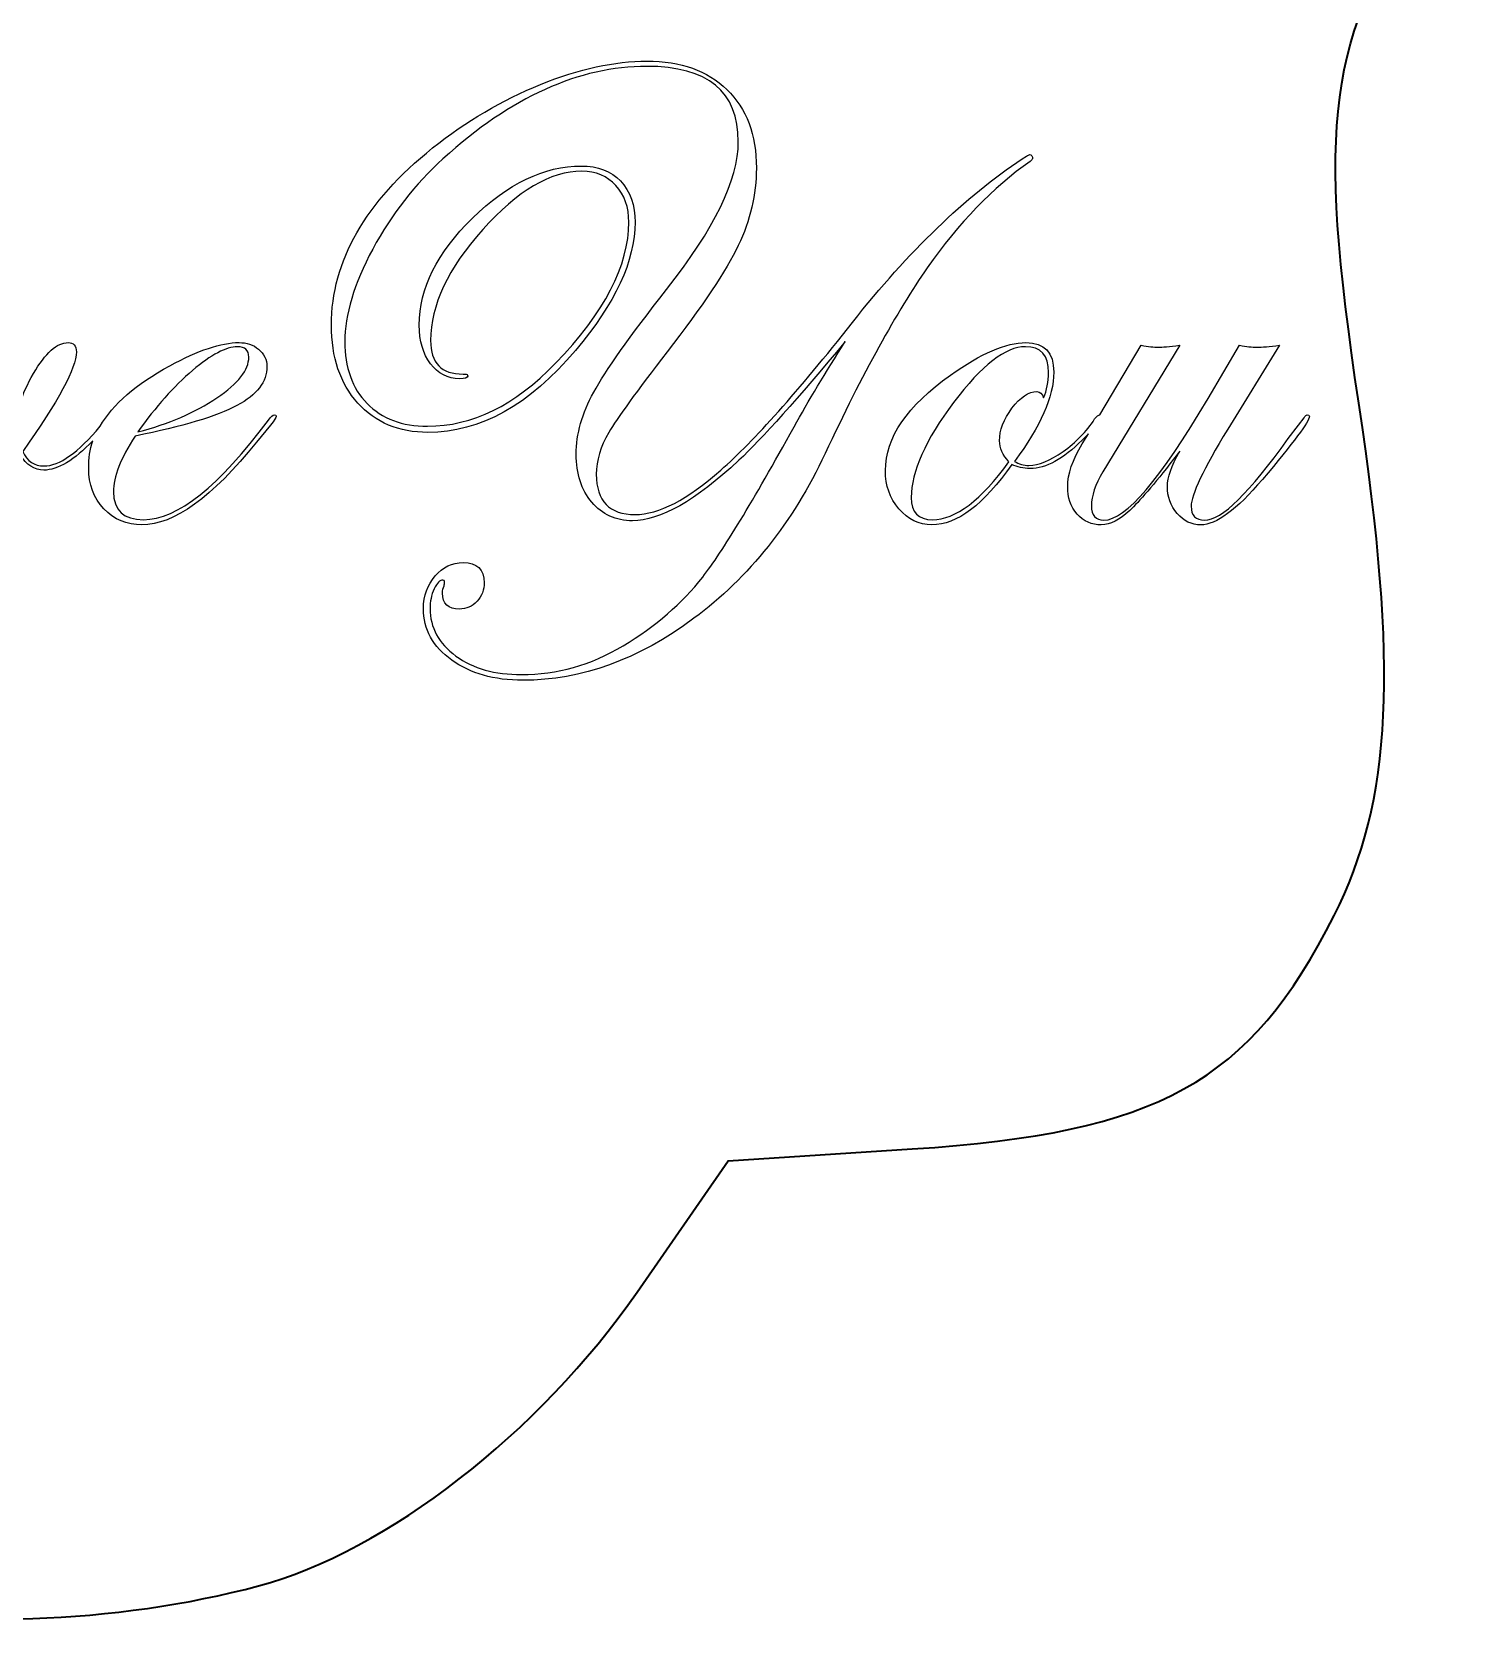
# Model space of a CAD drawing. Header units: centimetres. Extents: x -5.6 to 5.4, y -12.2 to 12.2.
# Drawn here: x 2.958 to 5.273, y -10.071 to -7.512 of the extents above; entities that cross this region are included whole.
import ezdxf

# ---------------------------------------------------------------- set-up
doc = ezdxf.new("R2010")
doc.units = ezdxf.units.CM
doc.header["$MEASUREMENT"] = 0
doc.layers.add('Layer 1', color=7, linetype='Continuous')

msp = doc.modelspace()

# ---------------------------------------------------------------- linework, layer by layer
at = {"layer": 'Layer 1', "color": 46, "lineweight": 35}
msp.add_open_spline([(2.63287, -10.02414), (2.28138, -9.93321), (2.00811, -9.72476), (1.86081, -9.4352), (1.86081, -9.4352), (1.82842, -9.37152), (1.79475, -9.31155), (1.78599, -9.30193), (1.78599, -9.30193), (1.77723, -9.29231), (1.63362, -9.27578), (1.46686, -9.26519), (1.46686, -9.26519), (1.08947, -9.24123), (0.94061, -9.15786), (0.81417, -8.89964), (0.81417, -8.89964), (0.69162, -8.64938), (0.67714, -8.4897), (0.74448, -8.13126), (0.74448, -8.13126), (0.8315, -7.66806), (0.82038, -7.47866), (0.69288, -7.25274), (0.69288, -7.25274), (0.69288, -7.25274), (0.58686, -7.06489), (0.58686, -7.06489), (0.58686, -7.06489), (0.58686, -7.06489), (0.68899, -6.90385), (0.68899, -6.90385), (0.68899, -6.90385), (0.83299, -6.67679), (0.84868, -6.5257), (0.77624, -6.06381), (0.77624, -6.06381), (0.70638, -5.61835), (0.7314, -5.39564), (0.87481, -5.18633), (0.87481, -5.18633), (0.9991, -5.00494), (1.12785, -4.95023), (1.47816, -4.92994), (1.47816, -4.92994), (1.47816, -4.92994), (1.79267, -4.91173), (1.79267, -4.91173), (1.79267, -4.91173), (1.79267, -4.91173), (1.90356, -4.742), (1.90356, -4.742), (1.90356, -4.742), (2.12913, -4.39672), (2.33573, -4.25687), (2.72033, -4.18912), (2.72033, -4.18912), (3.2279, -4.09971), (3.72011, -4.32746), (3.98827, -4.77581), (3.98827, -4.77581), (3.98827, -4.77581), (4.10095, -4.9642), (4.10095, -4.9642), (4.10095, -4.9642), (4.10095, -4.9642), (4.35087, -4.9642), (4.35087, -4.9642), (4.35087, -4.9642), (4.63482, -4.9642), (4.79574, -5.0194), (4.92892, -5.16248), (4.92892, -5.16248), (5.14488, -5.39451), (5.19888, -5.65194), (5.11845, -6.06612), (5.11845, -6.06612), (5.02274, -6.559), (5.0574, -6.84849), (5.24218, -7.09947), (5.24218, -7.09947), (5.27341, -7.14189), (5.26243, -7.18195), (5.19051, -7.28792), (5.19051, -7.28792), (5.03282, -7.5203), (5.01469, -7.65752), (5.08248, -8.10597), (5.08248, -8.10597), (5.14644, -8.52911), (5.13617, -8.74244), (5.04296, -8.92646), (5.04296, -8.92646), (4.90725, -9.1944), (4.76249, -9.27446), (4.36716, -9.30021), (4.36716, -9.30021), (4.36716, -9.30021), (4.07253, -9.3194), (4.07253, -9.3194), (4.07253, -9.3194), (4.07253, -9.3194), (3.92697, -9.52929), (3.92697, -9.52929), (3.92697, -9.52929), (3.77026, -9.75525), (3.52593, -9.94485), (3.32052, -9.99989), (3.32052, -9.99989), (3.09378, -10.06065), (2.8124, -10.07056), (2.63287, -10.02412), (2.63287, -10.02412), (2.63287, -10.02412), (2.63287, -10.02414), (2.63287, -10.02414)], degree=3, knots=[0, 0, 0, 0, 0.0333333, 0.0333333, 0.0333333, 0.0333333, 0.0666667, 0.0666667, 0.0666667, 0.0666667, 0.1, 0.1, 0.1, 0.1, 0.1333333, 0.1333333, 0.1333333, 0.1333333, 0.1666667, 0.1666667, 0.1666667, 0.1666667, 0.2, 0.2, 0.2, 0.2, 0.2333333, 0.2333333, 0.2333333, 0.2333333, 0.2666667, 0.2666667, 0.2666667, 0.2666667, 0.3, 0.3, 0.3, 0.3, 0.3333333, 0.3333333, 0.3333333, 0.3333333, 0.3666667, 0.3666667, 0.3666667, 0.3666667, 0.4, 0.4, 0.4, 0.4, 0.4333333, 0.4333333, 0.4333333, 0.4333333, 0.4666667, 0.4666667, 0.4666667, 0.4666667, 0.5, 0.5, 0.5, 0.5, 0.5333333, 0.5333333, 0.5333333, 0.5333333, 0.5666667, 0.5666667, 0.5666667, 0.5666667, 0.6, 0.6, 0.6, 0.6, 0.6333333, 0.6333333, 0.6333333, 0.6333333, 0.6666667, 0.6666667, 0.6666667, 0.6666667, 0.7, 0.7, 0.7, 0.7, 0.7333333, 0.7333333, 0.7333333, 0.7333333, 0.7666667, 0.7666667, 0.7666667, 0.7666667, 0.8, 0.8, 0.8, 0.8, 0.8333333, 0.8333333, 0.8333333, 0.8333333, 0.8666667, 0.8666667, 0.8666667, 0.8666667, 0.9, 0.9, 0.9, 0.9, 0.9333333, 0.9333333, 0.9333333, 0.9333333, 1, 1, 1, 1], dxfattribs=at)
at = {"layer": 'Layer 1'}
for points, knots in [([(3.9425, -7.55834), (3.89117, -7.55834), (3.83401, -7.5704), (3.77217, -7.59555), (3.77217, -7.59555), (3.71033, -7.6207), (3.65311, -7.65453), (3.59937, -7.69725), (3.59937, -7.69725), (3.49154, -7.78372), (3.43731, -7.87819), (3.43731, -7.98085), (3.43731, -7.98085), (3.43731, -8.03253), (3.45123, -8.07435), (3.47948, -8.1057), (3.47948, -8.1057), (3.50773, -8.13705), (3.54542, -8.15283), (3.59193, -8.15283), (3.59193, -8.15283), (3.6753, -8.15283), (3.75433, -8.10887), (3.8284, -8.02137), (3.8284, -8.02137), (3.89179, -7.94627), (3.92348, -7.87799), (3.92349, -7.81632), (3.92349, -7.81632), (3.92349, -7.78876), (3.91584, -7.76654), (3.90034, -7.75017), (3.90034, -7.75017), (3.88484, -7.73381), (3.86368, -7.72619), (3.8375, -7.72619), (3.8375, -7.72619), (3.7779, -7.72619), (3.71971, -7.75406), (3.66304, -7.8097), (3.66304, -7.8097), (3.60637, -7.86534), (3.57788, -7.92194), (3.57788, -7.98085), (3.57788, -7.98085), (3.57788, -8.00634), (3.58401, -8.02701), (3.59607, -8.04286), (3.59607, -8.04286), (3.60813, -8.05871), (3.62342, -8.06684), (3.64237, -8.06684), (3.64237, -8.06684), (3.65098, -8.06684), (3.6556, -8.06546), (3.6556, -8.06271), (3.6556, -8.06271), (3.6556, -8.06064), (3.65409, -8.0594), (3.65064, -8.0594), (3.65064, -8.0594), (3.65064, -8.0594), (3.64815, -8.0594), (3.64815, -8.0594), (3.64815, -8.0594), (3.61335, -8.0594), (3.59606, -8.04183), (3.59606, -8.00566), (3.59606, -8.00566), (3.59606, -7.94951), (3.62393, -7.89008), (3.67957, -7.82789), (3.67957, -7.82789), (3.73521, -7.76571), (3.78802, -7.73446), (3.83832, -7.73446), (3.83832, -7.73446), (3.86106, -7.73446), (3.87911, -7.74263), (3.89289, -7.75761), (3.89289, -7.75761), (3.90667, -7.7726), (3.91356, -7.79185), (3.91356, -7.81631), (3.91356, -7.81631), (3.91356, -7.88521), (3.8747, -7.96073), (3.79615, -8.04203), (3.79615, -8.04203), (3.73104, -8.10955), (3.66276, -8.1429), (3.5911, -8.1429), (3.5911, -8.1429), (3.55079, -8.1429), (3.51831, -8.13098), (3.49436, -8.10652), (3.49436, -8.10652), (3.47042, -8.08206), (3.45881, -8.04864), (3.45881, -8.0073), (3.45881, -8.0073), (3.45881, -7.96458), (3.47331, -7.91528), (3.50346, -7.8593), (3.50346, -7.8593), (3.5336, -7.80332), (3.57112, -7.75526), (3.61591, -7.71461), (3.61591, -7.71461), (3.72478, -7.61574), (3.83398, -7.56661), (3.94251, -7.56661), (3.94251, -7.56661), (4.04, -7.56661), (4.08886, -7.60671), (4.08886, -7.68733), (4.08886, -7.68733), (4.08886, -7.74831), (4.05041, -7.82699), (3.97393, -7.9238), (3.97393, -7.9238), (3.91467, -7.99959), (3.87595, -8.05458), (3.85735, -8.08834), (3.85735, -8.08834), (3.83875, -8.1221), (3.82924, -8.15518), (3.82924, -8.18756), (3.82924, -8.18756), (3.82924, -8.21925), (3.83734, -8.24465), (3.85404, -8.26445), (3.85404, -8.26445), (3.87075, -8.28426), (3.89283, -8.29422), (3.91936, -8.29422), (3.91936, -8.29422), (3.96346, -8.29422), (4.02009, -8.26225), (4.08969, -8.19748), (4.08969, -8.19748), (4.1269, -8.16268), (4.18388, -8.09895), (4.26002, -8.00731), (4.26002, -8.00731), (4.22867, -8.05726), (4.2009, -8.10274), (4.17816, -8.14374), (4.17816, -8.14374), (4.11236, -8.26294), (4.06385, -8.34335), (4.03181, -8.38435), (4.03181, -8.38435), (3.99908, -8.42638), (3.95633, -8.46314), (3.90448, -8.49432), (3.90448, -8.49432), (3.85263, -8.5255), (3.79878, -8.54062), (3.74159, -8.54062), (3.74159, -8.54062), (3.69921, -8.54062), (3.66414, -8.53101), (3.63658, -8.51085), (3.63658, -8.51085), (3.60902, -8.4907), (3.59524, -8.46544), (3.59524, -8.43478), (3.59524, -8.43478), (3.59524, -8.4241), (3.5972, -8.41318), (3.60185, -8.40336), (3.60185, -8.40336), (3.6065, -8.39354), (3.61108, -8.3893), (3.6159, -8.3893), (3.6159, -8.3893), (3.61728, -8.3893), (3.61839, -8.38972), (3.61839, -8.39178), (3.61839, -8.39178), (3.61839, -8.39419), (3.61813, -8.39667), (3.61757, -8.39839), (3.61757, -8.39839), (3.61619, -8.40183), (3.61508, -8.40583), (3.61508, -8.40997), (3.61508, -8.40997), (3.61508, -8.4272), (3.6241, -8.4356), (3.64237, -8.4356), (3.64237, -8.4356), (3.65305, -8.4356), (3.66273, -8.43164), (3.67048, -8.4232), (3.67048, -8.4232), (3.67823, -8.41476), (3.68205, -8.4048), (3.68206, -8.39343), (3.68206, -8.39343), (3.68206, -8.37207), (3.67055, -8.36118), (3.64816, -8.36118), (3.64816, -8.36118), (3.63059, -8.36118), (3.61591, -8.36838), (3.60351, -8.38268), (3.60351, -8.38268), (3.59111, -8.39698), (3.58449, -8.41444), (3.58449, -8.43477), (3.58449, -8.43477), (3.58449, -8.46853), (3.59999, -8.49592), (3.62996, -8.51745), (3.62996, -8.51745), (3.65993, -8.53898), (3.69755, -8.5497), (3.74406, -8.5497), (3.74406, -8.5497), (3.83776, -8.5497), (3.9292, -8.51645), (4.01774, -8.45048), (4.01774, -8.45048), (4.10628, -8.38451), (4.17607, -8.29697), (4.22775, -8.18672), (4.22775, -8.18672), (4.28804, -8.05856), (4.34288, -7.959), (4.39146, -7.88906), (4.39146, -7.88906), (4.44176, -7.8174), (4.4964, -7.76077), (4.556, -7.71873), (4.556, -7.71873), (4.55841, -7.71701), (4.55979, -7.71563), (4.56014, -7.7146), (4.56014, -7.7146), (4.56014, -7.71047), (4.55863, -7.70799), (4.55518, -7.70799), (4.55518, -7.70799), (4.55449, -7.70799), (4.55298, -7.70909), (4.55022, -7.71047), (4.55022, -7.71047), (4.55022, -7.71047), (4.54361, -7.7146), (4.54361, -7.7146), (4.54361, -7.7146), (4.45231, -7.77558), (4.3615, -7.86267), (4.27158, -7.9767), (4.27158, -7.9767), (4.18442, -8.08729), (4.11414, -8.16615), (4.06074, -8.21317), (4.06074, -8.21317), (4.00734, -8.2602), (3.96172, -8.28428), (3.92349, -8.28428), (3.92349, -8.28428), (3.88249, -8.28428), (3.86148, -8.26285), (3.86148, -8.21979), (3.86148, -8.21979), (3.86148, -8.19809), (3.86806, -8.17538), (3.88132, -8.15282), (3.88132, -8.15282), (3.89458, -8.13025), (3.92583, -8.08757), (3.97475, -8.02384), (3.97475, -8.02384), (4.03159, -7.95046), (4.06956, -7.89365), (4.08885, -7.85351), (4.08885, -7.85351), (4.10814, -7.81338), (4.11779, -7.77186), (4.11779, -7.72949), (4.11779, -7.72949), (4.11779, -7.67609), (4.10201, -7.6343), (4.07066, -7.60381), (4.07066, -7.60381), (4.03931, -7.57332), (3.99693, -7.55834), (3.9425, -7.55833), (3.9425, -7.55833), (3.9425, -7.55833), (3.9425, -7.55834), (3.9425, -7.55834)], [0, 0, 0, 0, 0.0133333, 0.0133333, 0.0133333, 0.0133333, 0.0266667, 0.0266667, 0.0266667, 0.0266667, 0.04, 0.04, 0.04, 0.04, 0.0533333, 0.0533333, 0.0533333, 0.0533333, 0.0666667, 0.0666667, 0.0666667, 0.0666667, 0.08, 0.08, 0.08, 0.08, 0.0933333, 0.0933333, 0.0933333, 0.0933333, 0.1066667, 0.1066667, 0.1066667, 0.1066667, 0.12, 0.12, 0.12, 0.12, 0.1333333, 0.1333333, 0.1333333, 0.1333333, 0.1466667, 0.1466667, 0.1466667, 0.1466667, 0.16, 0.16, 0.16, 0.16, 0.1733333, 0.1733333, 0.1733333, 0.1733333, 0.1866667, 0.1866667, 0.1866667, 0.1866667, 0.2, 0.2, 0.2, 0.2, 0.2133333, 0.2133333, 0.2133333, 0.2133333, 0.2266667, 0.2266667, 0.2266667, 0.2266667, 0.24, 0.24, 0.24, 0.24, 0.2533333, 0.2533333, 0.2533333, 0.2533333, 0.2666667, 0.2666667, 0.2666667, 0.2666667, 0.28, 0.28, 0.28, 0.28, 0.2933333, 0.2933333, 0.2933333, 0.2933333, 0.3066667, 0.3066667, 0.3066667, 0.3066667, 0.32, 0.32, 0.32, 0.32, 0.3333333, 0.3333333, 0.3333333, 0.3333333, 0.3466667, 0.3466667, 0.3466667, 0.3466667, 0.36, 0.36, 0.36, 0.36, 0.3733333, 0.3733333, 0.3733333, 0.3733333, 0.3866667, 0.3866667, 0.3866667, 0.3866667, 0.4, 0.4, 0.4, 0.4, 0.4133333, 0.4133333, 0.4133333, 0.4133333, 0.4266667, 0.4266667, 0.4266667, 0.4266667, 0.44, 0.44, 0.44, 0.44, 0.4533333, 0.4533333, 0.4533333, 0.4533333, 0.4666667, 0.4666667, 0.4666667, 0.4666667, 0.48, 0.48, 0.48, 0.48, 0.4933333, 0.4933333, 0.4933333, 0.4933333, 0.5066667, 0.5066667, 0.5066667, 0.5066667, 0.52, 0.52, 0.52, 0.52, 0.5333333, 0.5333333, 0.5333333, 0.5333333, 0.5466667, 0.5466667, 0.5466667, 0.5466667, 0.56, 0.56, 0.56, 0.56, 0.5733333, 0.5733333, 0.5733333, 0.5733333, 0.5866667, 0.5866667, 0.5866667, 0.5866667, 0.6, 0.6, 0.6, 0.6, 0.6133333, 0.6133333, 0.6133333, 0.6133333, 0.6266667, 0.6266667, 0.6266667, 0.6266667, 0.64, 0.64, 0.64, 0.64, 0.6533333, 0.6533333, 0.6533333, 0.6533333, 0.6666667, 0.6666667, 0.6666667, 0.6666667, 0.68, 0.68, 0.68, 0.68, 0.6933333, 0.6933333, 0.6933333, 0.6933333, 0.7066667, 0.7066667, 0.7066667, 0.7066667, 0.72, 0.72, 0.72, 0.72, 0.7333333, 0.7333333, 0.7333333, 0.7333333, 0.7466667, 0.7466667, 0.7466667, 0.7466667, 0.76, 0.76, 0.76, 0.76, 0.7733333, 0.7733333, 0.7733333, 0.7733333, 0.7866667, 0.7866667, 0.7866667, 0.7866667, 0.8, 0.8, 0.8, 0.8, 0.8133333, 0.8133333, 0.8133333, 0.8133333, 0.8266667, 0.8266667, 0.8266667, 0.8266667, 0.84, 0.84, 0.84, 0.84, 0.8533333, 0.8533333, 0.8533333, 0.8533333, 0.8666667, 0.8666667, 0.8666667, 0.8666667, 0.88, 0.88, 0.88, 0.88, 0.8933333, 0.8933333, 0.8933333, 0.8933333, 0.9066667, 0.9066667, 0.9066667, 0.9066667, 0.92, 0.92, 0.92, 0.92, 0.9333333, 0.9333333, 0.9333333, 0.9333333, 0.9466667, 0.9466667, 0.9466667, 0.9466667, 0.96, 0.96, 0.96, 0.96, 0.9733333, 0.9733333, 0.9733333, 0.9733333, 1, 1, 1, 1]), ([(2.2318, -7.5757), (2.13327, -7.5757), (2.03987, -7.61766), (1.95151, -7.70138), (1.95151, -7.70138), (1.86314, -7.7851), (1.81922, -7.87426), (1.81922, -7.96762), (1.81922, -7.96762), (1.81922, -8.0286), (1.83696, -8.07649), (1.87296, -8.11231), (1.87296, -8.11231), (1.90896, -8.14814), (1.95702, -8.16605), (2.01765, -8.16605), (2.01765, -8.16605), (2.10688, -8.16605), (2.20355, -8.12168), (2.30621, -8.0321), (2.30621, -8.0321), (2.26142, -8.09962), (2.22404, -8.14768), (2.19459, -8.17679), (2.19459, -8.17679), (2.16513, -8.2059), (2.13161, -8.22812), (2.09372, -8.24294), (2.09372, -8.24294), (1.9666, -8.20987), (1.87089, -8.19333), (1.80681, -8.19333), (1.80681, -8.19333), (1.72413, -8.19333), (1.68278, -8.20863), (1.68279, -8.23963), (1.68279, -8.23963), (1.68279, -8.2727), (1.73667, -8.28924), (1.84485, -8.28924), (1.84485, -8.28924), (1.90583, -8.28924), (1.96508, -8.28325), (2.02262, -8.27188), (2.02262, -8.27188), (2.11219, -8.30047), (2.17896, -8.31915), (2.22271, -8.3281), (2.22271, -8.3281), (2.26646, -8.33706), (2.31194, -8.34216), (2.35914, -8.34216), (2.35914, -8.34216), (2.42356, -8.34216), (2.47255, -8.33052), (2.50631, -8.30743), (2.50631, -8.30743), (2.51058, -8.30445), (2.51296, -8.30258), (2.51623, -8.29999), (2.51623, -8.29999), (2.5195, -8.30046), (2.52271, -8.30082), (2.52615, -8.30082), (2.52615, -8.30082), (2.56611, -8.30082), (2.60883, -8.26851), (2.65431, -8.20408), (2.65431, -8.20408), (2.66258, -8.20821), (2.67174, -8.21069), (2.68242, -8.21069), (2.68242, -8.21069), (2.70791, -8.21069), (2.73561, -8.19553), (2.76593, -8.16521), (2.76593, -8.16521), (2.76908, -8.16206), (2.77071, -8.16056), (2.77337, -8.15777), (2.77337, -8.15777), (2.75359, -8.19253), (2.74278, -8.21998), (2.74278, -8.2388), (2.74278, -8.2388), (2.74278, -8.25603), (2.74891, -8.27039), (2.76097, -8.28262), (2.76097, -8.28262), (2.77303, -8.29485), (2.78805, -8.30081), (2.80562, -8.30081), (2.80562, -8.30081), (2.82525, -8.30081), (2.84503, -8.2932), (2.86432, -8.27683), (2.86432, -8.27683), (2.88361, -8.26047), (2.90807, -8.23073), (2.93873, -8.18836), (2.93873, -8.18836), (2.94872, -8.2049), (2.96161, -8.21316), (2.97676, -8.21316), (2.97676, -8.21316), (2.99915, -8.21316), (3.02533, -8.19738), (3.05531, -8.16603), (3.05531, -8.16603), (3.05032, -8.18007), (3.0487, -8.19496), (3.0487, -8.20985), (3.0487, -8.20985), (3.0487, -8.23603), (3.05631, -8.25777), (3.07268, -8.27517), (3.07268, -8.27517), (3.08904, -8.29257), (3.10975, -8.3008), (3.13386, -8.3008), (3.13386, -8.3008), (3.18485, -8.3008), (3.2461, -8.2567), (3.31741, -8.16851), (3.31741, -8.16851), (3.31741, -8.16851), (3.33974, -8.14122), (3.33974, -8.14122), (3.33974, -8.14122), (3.34594, -8.1333), (3.34883, -8.1282), (3.34883, -8.12716), (3.34883, -8.12716), (3.34883, -8.12544), (3.34772, -8.12502), (3.34634, -8.12468), (3.34634, -8.12468), (3.34358, -8.12468), (3.34055, -8.12744), (3.33642, -8.13295), (3.33642, -8.13295), (3.25753, -8.2394), (3.19076, -8.29253), (3.13633, -8.29253), (3.13633, -8.29253), (3.10429, -8.29253), (3.08837, -8.27751), (3.08837, -8.24788), (3.08837, -8.24788), (3.08837, -8.22411), (3.09967, -8.19407), (3.1231, -8.15858), (3.1231, -8.15858), (3.19889, -8.14342), (3.2536, -8.1272), (3.28599, -8.1098), (3.28599, -8.1098), (3.31837, -8.0924), (3.33394, -8.07177), (3.33395, -8.04696), (3.33395, -8.04696), (3.33395, -8.03628), (3.3295, -8.02708), (3.32072, -8.01967), (3.32072, -8.01967), (3.31193, -8.01226), (3.3017, -8.00892), (3.2893, -8.00892), (3.2893, -8.00892), (3.2607, -8.00892), (3.22398, -8.02132), (3.17851, -8.04613), (3.17851, -8.04613), (3.12446, -8.07563), (3.08715, -8.10758), (3.06689, -8.14287), (3.06689, -8.14287), (3.03162, -8.1851), (3.00172, -8.20654), (2.97677, -8.20654), (2.97677, -8.20654), (2.96161, -8.20654), (2.9501, -8.19889), (2.94287, -8.18339), (2.94287, -8.18339), (3.00006, -8.10277), (3.02886, -8.04965), (3.02886, -8.02381), (3.02886, -8.02381), (3.02886, -8.01382), (3.02424, -8.00893), (3.01563, -8.00893), (3.01563, -8.00893), (2.99772, -8.00893), (2.97952, -8.02547), (2.96023, -8.05854), (2.96023, -8.05854), (2.94094, -8.09161), (2.93129, -8.1231), (2.93129, -8.15445), (2.93129, -8.15445), (2.93129, -8.16237), (2.93232, -8.17223), (2.93543, -8.18256), (2.93543, -8.18256), (2.90235, -8.22562), (2.8771, -8.2547), (2.85936, -8.2702), (2.85936, -8.2702), (2.84162, -8.2857), (2.82415, -8.29335), (2.80727, -8.29335), (2.80727, -8.29335), (2.78901, -8.29335), (2.77999, -8.28556), (2.77999, -8.26937), (2.77999, -8.26937), (2.77999, -8.25421), (2.79177, -8.22679), (2.81554, -8.18751), (2.81554, -8.18751), (2.81554, -8.18751), (2.92386, -8.01305), (2.92386, -8.01305), (2.92386, -8.01305), (2.91628, -8.01478), (2.90601, -8.01553), (2.89327, -8.01553), (2.89327, -8.01553), (2.88741, -8.01553), (2.87625, -8.01477), (2.85937, -8.01305), (2.85937, -8.01305), (2.85937, -8.01305), (2.79157, -8.12715), (2.79157, -8.12715), (2.79157, -8.12715), (2.79027, -8.12835), (2.78834, -8.12907), (2.78661, -8.13128), (2.78661, -8.13128), (2.77352, -8.15161), (2.75684, -8.1689), (2.73617, -8.18337), (2.73617, -8.18337), (2.7155, -8.19784), (2.6971, -8.20569), (2.6816, -8.20569), (2.6816, -8.20569), (2.67299, -8.20569), (2.66534, -8.20321), (2.65845, -8.19908), (2.65845, -8.19908), (2.70014, -8.14327), (2.72046, -8.09566), (2.72046, -8.05604), (2.72046, -8.05604), (2.72046, -8.02435), (2.70627, -8.00891), (2.67664, -8.00891), (2.67664, -8.00891), (2.64495, -8.00891), (2.60402, -8.0262), (2.5551, -8.061), (2.5551, -8.061), (2.48551, -8.11027), (2.45092, -8.16091), (2.45092, -8.21396), (2.45092, -8.21396), (2.45092, -8.23773), (2.4586, -8.25809), (2.47324, -8.27514), (2.47324, -8.27514), (2.48187, -8.28519), (2.49146, -8.29251), (2.50218, -8.29664), (2.50218, -8.29664), (2.47918, -8.31117), (2.45464, -8.31896), (2.42777, -8.31896), (2.42777, -8.31896), (2.40296, -8.31896), (2.37709, -8.31589), (2.35005, -8.30986), (2.35005, -8.30986), (2.323, -8.30383), (2.24077, -8.28189), (2.10366, -8.24537), (2.10366, -8.24537), (2.18152, -8.22539), (2.24387, -8.19369), (2.28969, -8.15029), (2.28969, -8.15029), (2.33551, -8.10688), (2.37974, -8.03798), (2.42281, -7.94358), (2.42281, -7.94358), (2.47965, -7.90189), (2.53798, -7.84698), (2.5981, -7.77739), (2.5981, -7.77739), (2.65821, -7.7078), (2.68822, -7.66046), (2.68822, -7.636), (2.68822, -7.636), (2.68822, -7.6236), (2.68085, -7.61698), (2.66672, -7.61698), (2.66672, -7.61698), (2.63296, -7.61698), (2.58493, -7.65102), (2.5212, -7.71785), (2.5212, -7.71785), (2.48847, -7.7523), (2.46029, -7.78579), (2.43686, -7.81955), (2.43686, -7.81955), (2.4124, -7.85469), (2.37271, -7.91829), (2.31863, -8.00889), (2.31863, -8.00889), (2.25386, -8.06367), (2.19919, -8.10177), (2.15492, -8.12382), (2.15492, -8.12382), (2.11065, -8.14587), (2.06659, -8.15689), (2.0218, -8.15689), (2.0218, -8.15689), (1.96978, -8.15689), (1.9284, -8.14373), (1.8986, -8.1172), (1.8986, -8.1172), (1.8688, -8.09067), (1.85395, -8.05374), (1.85395, -8.00723), (1.85395, -8.00723), (1.85395, -7.90836), (1.89608, -7.81327), (1.97963, -7.72198), (1.97963, -7.72198), (2.06317, -7.63069), (2.15044, -7.58556), (2.24173, -7.58555), (2.24173, -7.58555), (2.27963, -7.58555), (2.31087, -7.59654), (2.33516, -7.61945), (2.33516, -7.61945), (2.35945, -7.64236), (2.37154, -7.67161), (2.37154, -7.70709), (2.37154, -7.70709), (2.37154, -7.77289), (2.33905, -7.84286), (2.2748, -7.9171), (2.2748, -7.9171), (2.21055, -7.99134), (2.15057, -8.02872), (2.09373, -8.02872), (2.09373, -8.02872), (2.06927, -8.02872), (2.04891, -8.02169), (2.03255, -8.00722), (2.03255, -8.00722), (2.01618, -7.99275), (2.00774, -7.97435), (2.00775, -7.95265), (2.00775, -7.95265), (2.00775, -7.93129), (2.01175, -7.9204), (2.01933, -7.9204), (2.01933, -7.9204), (2.02208, -7.9204), (2.02298, -7.92529), (2.02264, -7.93528), (2.02264, -7.93528), (2.02195, -7.95078), (2.02974, -7.95926), (2.04662, -7.95926), (2.04662, -7.95926), (2.05695, -7.95926), (2.06646, -7.95482), (2.07473, -7.94603), (2.07473, -7.94603), (2.083, -7.93725), (2.08713, -7.92681), (2.08713, -7.91544), (2.08713, -7.91544), (2.08713, -7.89443), (2.07624, -7.88402), (2.05488, -7.88402), (2.05488, -7.88402), (2.03903, -7.88402), (2.02591, -7.89108), (2.01437, -7.90469), (2.01437, -7.90469), (2.00283, -7.9183), (1.99701, -7.93404), (1.99701, -7.95265), (1.99701, -7.95265), (1.99701, -7.97677), (2.00621, -7.9973), (2.0243, -8.01383), (2.0243, -8.01383), (2.04238, -8.03037), (2.06426, -8.03863), (2.09045, -8.03863), (2.09045, -8.03863), (2.15212, -8.03863), (2.21612, -8.0008), (2.28227, -7.92536), (2.28227, -7.92536), (2.34841, -7.84991), (2.38149, -7.77688), (2.38149, -7.70625), (2.38149, -7.70625), (2.38149, -7.66629), (2.36802, -7.63459), (2.34097, -7.61117), (2.34097, -7.61117), (2.31392, -7.58774), (2.2773, -7.57562), (2.23183, -7.57562), (2.23183, -7.57562), (2.23183, -7.57562), (2.2318, -7.5757), (2.2318, -7.5757)], [0, 0, 0, 0, 0.0092593, 0.0092593, 0.0092593, 0.0092593, 0.0185185, 0.0185185, 0.0185185, 0.0185185, 0.0277778, 0.0277778, 0.0277778, 0.0277778, 0.037037, 0.037037, 0.037037, 0.037037, 0.0462963, 0.0462963, 0.0462963, 0.0462963, 0.0555556, 0.0555556, 0.0555556, 0.0555556, 0.0648148, 0.0648148, 0.0648148, 0.0648148, 0.0740741, 0.0740741, 0.0740741, 0.0740741, 0.0833333, 0.0833333, 0.0833333, 0.0833333, 0.0925926, 0.0925926, 0.0925926, 0.0925926, 0.1018519, 0.1018519, 0.1018519, 0.1018519, 0.1111111, 0.1111111, 0.1111111, 0.1111111, 0.1203704, 0.1203704, 0.1203704, 0.1203704, 0.1296296, 0.1296296, 0.1296296, 0.1296296, 0.1388889, 0.1388889, 0.1388889, 0.1388889, 0.1481481, 0.1481481, 0.1481481, 0.1481481, 0.1574074, 0.1574074, 0.1574074, 0.1574074, 0.1666667, 0.1666667, 0.1666667, 0.1666667, 0.1759259, 0.1759259, 0.1759259, 0.1759259, 0.1851852, 0.1851852, 0.1851852, 0.1851852, 0.1944444, 0.1944444, 0.1944444, 0.1944444, 0.2037037, 0.2037037, 0.2037037, 0.2037037, 0.212963, 0.212963, 0.212963, 0.212963, 0.2222222, 0.2222222, 0.2222222, 0.2222222, 0.2314815, 0.2314815, 0.2314815, 0.2314815, 0.2407407, 0.2407407, 0.2407407, 0.2407407, 0.25, 0.25, 0.25, 0.25, 0.2592593, 0.2592593, 0.2592593, 0.2592593, 0.2685185, 0.2685185, 0.2685185, 0.2685185, 0.2777778, 0.2777778, 0.2777778, 0.2777778, 0.287037, 0.287037, 0.287037, 0.287037, 0.2962963, 0.2962963, 0.2962963, 0.2962963, 0.3055556, 0.3055556, 0.3055556, 0.3055556, 0.3148148, 0.3148148, 0.3148148, 0.3148148, 0.3240741, 0.3240741, 0.3240741, 0.3240741, 0.3333333, 0.3333333, 0.3333333, 0.3333333, 0.3425926, 0.3425926, 0.3425926, 0.3425926, 0.3518519, 0.3518519, 0.3518519, 0.3518519, 0.3611111, 0.3611111, 0.3611111, 0.3611111, 0.3703704, 0.3703704, 0.3703704, 0.3703704, 0.3796296, 0.3796296, 0.3796296, 0.3796296, 0.3888889, 0.3888889, 0.3888889, 0.3888889, 0.3981481, 0.3981481, 0.3981481, 0.3981481, 0.4074074, 0.4074074, 0.4074074, 0.4074074, 0.4166667, 0.4166667, 0.4166667, 0.4166667, 0.4259259, 0.4259259, 0.4259259, 0.4259259, 0.4351852, 0.4351852, 0.4351852, 0.4351852, 0.4444444, 0.4444444, 0.4444444, 0.4444444, 0.4537037, 0.4537037, 0.4537037, 0.4537037, 0.462963, 0.462963, 0.462963, 0.462963, 0.4722222, 0.4722222, 0.4722222, 0.4722222, 0.4814815, 0.4814815, 0.4814815, 0.4814815, 0.4907407, 0.4907407, 0.4907407, 0.4907407, 0.5, 0.5, 0.5, 0.5, 0.5092593, 0.5092593, 0.5092593, 0.5092593, 0.5185185, 0.5185185, 0.5185185, 0.5185185, 0.5277778, 0.5277778, 0.5277778, 0.5277778, 0.537037, 0.537037, 0.537037, 0.537037, 0.5462963, 0.5462963, 0.5462963, 0.5462963, 0.5555556, 0.5555556, 0.5555556, 0.5555556, 0.5648148, 0.5648148, 0.5648148, 0.5648148, 0.5740741, 0.5740741, 0.5740741, 0.5740741, 0.5833333, 0.5833333, 0.5833333, 0.5833333, 0.5925926, 0.5925926, 0.5925926, 0.5925926, 0.6018519, 0.6018519, 0.6018519, 0.6018519, 0.6111111, 0.6111111, 0.6111111, 0.6111111, 0.6203704, 0.6203704, 0.6203704, 0.6203704, 0.6296296, 0.6296296, 0.6296296, 0.6296296, 0.6388889, 0.6388889, 0.6388889, 0.6388889, 0.6481481, 0.6481481, 0.6481481, 0.6481481, 0.6574074, 0.6574074, 0.6574074, 0.6574074, 0.6666667, 0.6666667, 0.6666667, 0.6666667, 0.6759259, 0.6759259, 0.6759259, 0.6759259, 0.6851852, 0.6851852, 0.6851852, 0.6851852, 0.6944444, 0.6944444, 0.6944444, 0.6944444, 0.7037037, 0.7037037, 0.7037037, 0.7037037, 0.712963, 0.712963, 0.712963, 0.712963, 0.7222222, 0.7222222, 0.7222222, 0.7222222, 0.7314815, 0.7314815, 0.7314815, 0.7314815, 0.7407407, 0.7407407, 0.7407407, 0.7407407, 0.75, 0.75, 0.75, 0.75, 0.7592593, 0.7592593, 0.7592593, 0.7592593, 0.7685185, 0.7685185, 0.7685185, 0.7685185, 0.7777778, 0.7777778, 0.7777778, 0.7777778, 0.787037, 0.787037, 0.787037, 0.787037, 0.7962963, 0.7962963, 0.7962963, 0.7962963, 0.8055556, 0.8055556, 0.8055556, 0.8055556, 0.8148148, 0.8148148, 0.8148148, 0.8148148, 0.8240741, 0.8240741, 0.8240741, 0.8240741, 0.8333333, 0.8333333, 0.8333333, 0.8333333, 0.8425926, 0.8425926, 0.8425926, 0.8425926, 0.8518519, 0.8518519, 0.8518519, 0.8518519, 0.8611111, 0.8611111, 0.8611111, 0.8611111, 0.8703704, 0.8703704, 0.8703704, 0.8703704, 0.8796296, 0.8796296, 0.8796296, 0.8796296, 0.8888889, 0.8888889, 0.8888889, 0.8888889, 0.8981481, 0.8981481, 0.8981481, 0.8981481, 0.9074074, 0.9074074, 0.9074074, 0.9074074, 0.9166667, 0.9166667, 0.9166667, 0.9166667, 0.9259259, 0.9259259, 0.9259259, 0.9259259, 0.9351852, 0.9351852, 0.9351852, 0.9351852, 0.9444444, 0.9444444, 0.9444444, 0.9444444, 0.9537037, 0.9537037, 0.9537037, 0.9537037, 0.962963, 0.962963, 0.962963, 0.962963, 0.9722222, 0.9722222, 0.9722222, 0.9722222, 0.9814815, 0.9814815, 0.9814815, 0.9814815, 1, 1, 1, 1]), ([(4.54939, -8.00895), (4.5177, -8.00895), (4.4776, -8.02624), (4.42867, -8.06104), (4.42867, -8.06104), (4.35908, -8.11031), (4.32449, -8.16095), (4.32449, -8.214), (4.32449, -8.214), (4.32449, -8.23777), (4.33135, -8.25813), (4.34599, -8.27518), (4.34599, -8.27518), (4.36063, -8.29223), (4.37824, -8.30081), (4.39891, -8.30081), (4.39891, -8.30081), (4.43887, -8.30081), (4.48159, -8.2685), (4.52707, -8.20407), (4.52707, -8.20407), (4.53534, -8.2082), (4.54533, -8.21068), (4.55601, -8.21068), (4.55601, -8.21068), (4.5815, -8.21068), (4.6092, -8.19552), (4.63952, -8.1652), (4.63952, -8.1652), (4.64372, -8.161), (4.64611, -8.15885), (4.64944, -8.15528), (4.64944, -8.15528), (4.64944, -8.15528), (4.63952, -8.17099), (4.63952, -8.17099), (4.63952, -8.17099), (4.62402, -8.19683), (4.61637, -8.21963), (4.61637, -8.23962), (4.61637, -8.23962), (4.61637, -8.25685), (4.62092, -8.27156), (4.63125, -8.28344), (4.63125, -8.28344), (4.64158, -8.29533), (4.65495, -8.3008), (4.67011, -8.3008), (4.67011, -8.3008), (4.68458, -8.3008), (4.69939, -8.29315), (4.71559, -8.27765), (4.71559, -8.27765), (4.7304, -8.26387), (4.75417, -8.23645), (4.78587, -8.19579), (4.78587, -8.19579), (4.78587, -8.19579), (4.79579, -8.18256), (4.79579, -8.18256), (4.79579, -8.18256), (4.78235, -8.20668), (4.77595, -8.22535), (4.77595, -8.23878), (4.77595, -8.23878), (4.77595, -8.25601), (4.78115, -8.27037), (4.79166, -8.2826), (4.79166, -8.2826), (4.80217, -8.29483), (4.81454, -8.30079), (4.82969, -8.30079), (4.82969, -8.30079), (4.85381, -8.30079), (4.88674, -8.27695), (4.92808, -8.22803), (4.92808, -8.22803), (4.97803, -8.16912), (5.00332, -8.13508), (5.00332, -8.12716), (5.00332, -8.12716), (5.00332, -8.12509), (5.00208, -8.12468), (5.00001, -8.12468), (5.00001, -8.12468), (4.99829, -8.12468), (4.99677, -8.1262), (4.99505, -8.12964), (4.99505, -8.12964), (4.99505, -8.12964), (4.98595, -8.14122), (4.98595, -8.14122), (4.98595, -8.14122), (4.98595, -8.14122), (4.96941, -8.16272), (4.96941, -8.16272), (4.96941, -8.16272), (4.9074, -8.24954), (4.86303, -8.29336), (4.83546, -8.29336), (4.83546, -8.29336), (4.82133, -8.29336), (4.81396, -8.28585), (4.81396, -8.27104), (4.81396, -8.27104), (4.81396, -8.25278), (4.83339, -8.21192), (4.87266, -8.14784), (4.87266, -8.14784), (4.87266, -8.14784), (4.95534, -8.01307), (4.95534, -8.01307), (4.95534, -8.01307), (4.93949, -8.01548), (4.92757, -8.01638), (4.91896, -8.01638), (4.91896, -8.01638), (4.91172, -8.01638), (4.90235, -8.01549), (4.89167, -8.01307), (4.89167, -8.01307), (4.89167, -8.01307), (4.84123, -8.09823), (4.84123, -8.09823), (4.84123, -8.09823), (4.7644, -8.22811), (4.70901, -8.29336), (4.67421, -8.29336), (4.67421, -8.29336), (4.66112, -8.29336), (4.65437, -8.28571), (4.65437, -8.27021), (4.65437, -8.27021), (4.65437, -8.25436), (4.66016, -8.23631), (4.67256, -8.21564), (4.67256, -8.21564), (4.67256, -8.21564), (4.79576, -8.01307), (4.79576, -8.01307), (4.79576, -8.01307), (4.77888, -8.01548), (4.76758, -8.01638), (4.76103, -8.01638), (4.76103, -8.01638), (4.75448, -8.01638), (4.74546, -8.01549), (4.73374, -8.01307), (4.73374, -8.01307), (4.73374, -8.01307), (4.6676, -8.12469), (4.6676, -8.12469), (4.6676, -8.12469), (4.66588, -8.12469), (4.66312, -8.12648), (4.65933, -8.1313), (4.65933, -8.1313), (4.64624, -8.15163), (4.62956, -8.16892), (4.60889, -8.18339), (4.60889, -8.18339), (4.58822, -8.19786), (4.56982, -8.20571), (4.55432, -8.20571), (4.55432, -8.20571), (4.54571, -8.20571), (4.53806, -8.20323), (4.53117, -8.1991), (4.53117, -8.1991), (4.57286, -8.14329), (4.59401, -8.09568), (4.59401, -8.05606), (4.59401, -8.05606), (4.59401, -8.02437), (4.57899, -8.00893), (4.54936, -8.00893), (4.54936, -8.00893), (4.54936, -8.00893), (4.54939, -8.00895), (4.54939, -8.00895)], [0, 0, 0, 0, 0.0217391, 0.0217391, 0.0217391, 0.0217391, 0.0434783, 0.0434783, 0.0434783, 0.0434783, 0.0652174, 0.0652174, 0.0652174, 0.0652174, 0.0869565, 0.0869565, 0.0869565, 0.0869565, 0.1086957, 0.1086957, 0.1086957, 0.1086957, 0.1304348, 0.1304348, 0.1304348, 0.1304348, 0.1521739, 0.1521739, 0.1521739, 0.1521739, 0.173913, 0.173913, 0.173913, 0.173913, 0.1956522, 0.1956522, 0.1956522, 0.1956522, 0.2173913, 0.2173913, 0.2173913, 0.2173913, 0.2391304, 0.2391304, 0.2391304, 0.2391304, 0.2608696, 0.2608696, 0.2608696, 0.2608696, 0.2826087, 0.2826087, 0.2826087, 0.2826087, 0.3043478, 0.3043478, 0.3043478, 0.3043478, 0.326087, 0.326087, 0.326087, 0.326087, 0.3478261, 0.3478261, 0.3478261, 0.3478261, 0.3695652, 0.3695652, 0.3695652, 0.3695652, 0.3913043, 0.3913043, 0.3913043, 0.3913043, 0.4130435, 0.4130435, 0.4130435, 0.4130435, 0.4347826, 0.4347826, 0.4347826, 0.4347826, 0.4565217, 0.4565217, 0.4565217, 0.4565217, 0.4782609, 0.4782609, 0.4782609, 0.4782609, 0.5, 0.5, 0.5, 0.5, 0.5217391, 0.5217391, 0.5217391, 0.5217391, 0.5434783, 0.5434783, 0.5434783, 0.5434783, 0.5652174, 0.5652174, 0.5652174, 0.5652174, 0.5869565, 0.5869565, 0.5869565, 0.5869565, 0.6086957, 0.6086957, 0.6086957, 0.6086957, 0.6304348, 0.6304348, 0.6304348, 0.6304348, 0.6521739, 0.6521739, 0.6521739, 0.6521739, 0.673913, 0.673913, 0.673913, 0.673913, 0.6956522, 0.6956522, 0.6956522, 0.6956522, 0.7173913, 0.7173913, 0.7173913, 0.7173913, 0.7391304, 0.7391304, 0.7391304, 0.7391304, 0.7608696, 0.7608696, 0.7608696, 0.7608696, 0.7826087, 0.7826087, 0.7826087, 0.7826087, 0.8043478, 0.8043478, 0.8043478, 0.8043478, 0.826087, 0.826087, 0.826087, 0.826087, 0.8478261, 0.8478261, 0.8478261, 0.8478261, 0.8695652, 0.8695652, 0.8695652, 0.8695652, 0.8913043, 0.8913043, 0.8913043, 0.8913043, 0.9130435, 0.9130435, 0.9130435, 0.9130435, 0.9347826, 0.9347826, 0.9347826, 0.9347826, 0.9565217, 0.9565217, 0.9565217, 0.9565217, 1, 1, 1, 1]), ([(3.28683, -8.01557), (3.29889, -8.01557), (3.30502, -8.02108), (3.30502, -8.03211), (3.30502, -8.03211), (3.30502, -8.05278), (3.28821, -8.07417), (3.25376, -8.09743), (3.25376, -8.09743), (3.21931, -8.12068), (3.17686, -8.13925), (3.12725, -8.152), (3.12725, -8.152), (3.15584, -8.11169), (3.18509, -8.07893), (3.21489, -8.05361), (3.21489, -8.05361), (3.24469, -8.02829), (3.26856, -8.01558), (3.28682, -8.01558), (3.28682, -8.01558), (3.28682, -8.01558), (3.28683, -8.01557), (3.28683, -8.01557)], [0, 0, 0, 0, 0.1428571, 0.1428571, 0.1428571, 0.1428571, 0.2857143, 0.2857143, 0.2857143, 0.2857143, 0.4285714, 0.4285714, 0.4285714, 0.4285714, 0.5714286, 0.5714286, 0.5714286, 0.5714286, 0.7142857, 0.7142857, 0.7142857, 0.7142857, 1, 1, 1, 1]), ([(4.54856, -8.01557), (4.57371, -8.01557), (4.58577, -8.02901), (4.58577, -8.05691), (4.58577, -8.05691), (4.58577, -8.07172), (4.58301, -8.08537), (4.5775, -8.09742), (4.5775, -8.09742), (4.57544, -8.09053), (4.57226, -8.0875), (4.56675, -8.0875), (4.56675, -8.0875), (4.554, -8.0875), (4.5405, -8.09604), (4.52706, -8.11396), (4.52706, -8.11396), (4.51362, -8.13187), (4.50721, -8.14917), (4.50722, -8.16605), (4.50722, -8.16605), (4.50722, -8.17776), (4.51211, -8.18893), (4.5221, -8.19995), (4.5221, -8.19995), (4.478, -8.26127), (4.43694, -8.29255), (4.39973, -8.29255), (4.39973, -8.29255), (4.37699, -8.29255), (4.36583, -8.28077), (4.36583, -8.257), (4.36583, -8.257), (4.36583, -8.216), (4.3885, -8.16481), (4.43363, -8.10486), (4.43363, -8.10486), (4.47876, -8.04492), (4.51721, -8.01556), (4.54856, -8.01556), (4.54856, -8.01556), (4.54856, -8.01556), (4.54856, -8.01557), (4.54856, -8.01557)], [0, 0, 0, 0, 0.0833333, 0.0833333, 0.0833333, 0.0833333, 0.1666667, 0.1666667, 0.1666667, 0.1666667, 0.25, 0.25, 0.25, 0.25, 0.3333333, 0.3333333, 0.3333333, 0.3333333, 0.4166667, 0.4166667, 0.4166667, 0.4166667, 0.5, 0.5, 0.5, 0.5, 0.5833333, 0.5833333, 0.5833333, 0.5833333, 0.6666667, 0.6666667, 0.6666667, 0.6666667, 0.75, 0.75, 0.75, 0.75, 0.8333333, 0.8333333, 0.8333333, 0.8333333, 1, 1, 1, 1])]:
    msp.add_open_spline(points, degree=3, knots=knots, dxfattribs=at)

doc.saveas('drawing.dxf')
